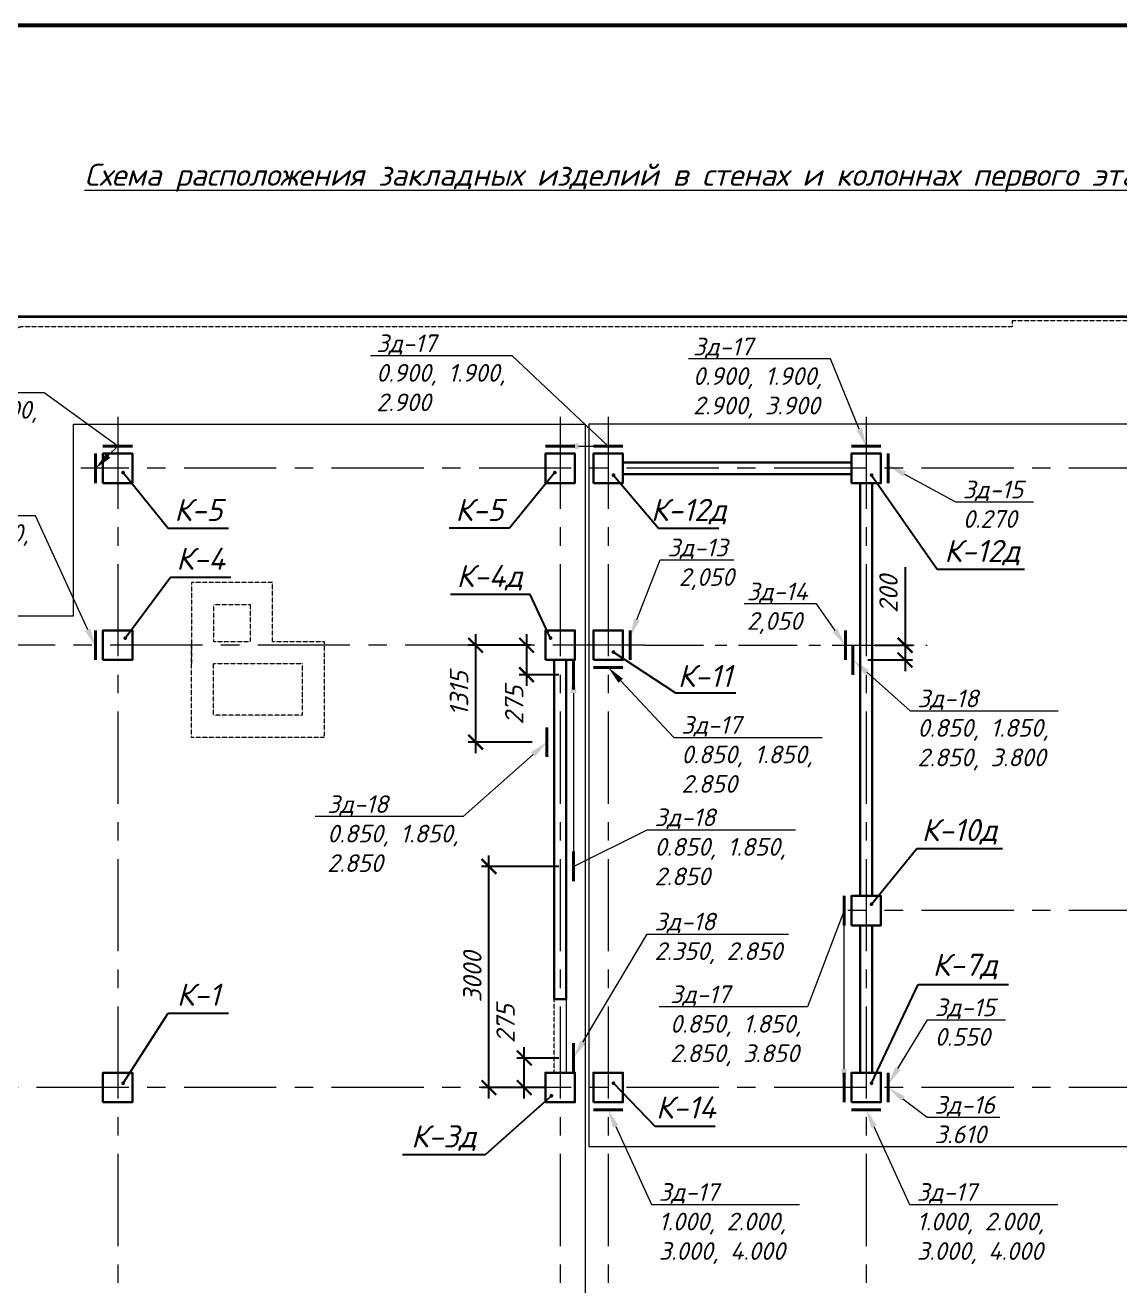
# Model space of a CAD drawing. Header units: millimetres. Extents: x -41985 to 836963, y -232665 to -4590.
# Drawn here: x 22746 to 37589, y -21689 to -4590 of the extents above; entities that cross this region are included whole.
import ezdxf
from ezdxf import colors
from ezdxf.entities.mleader import LeaderData, LeaderLine
from ezdxf.enums import TextEntityAlignment as Align
from ezdxf.math import Vec2, Vec3

# ---------------------------------------------------------------- set-up
doc = ezdxf.new("R2010")
doc.units = ezdxf.units.MM
doc.header["$PDMODE"] = 35
for name, pattern in [('CENTERX2', [4, 2.5, -0.5, 0.5, -0.5]), ('HIDDEN2', [4.7625, 3.175, -1.5875]), ('осевая', [50.8, 31.75, -6.35, 6.35, -6.35])]:
    doc.linetypes.add(name, pattern=pattern)
doc.layers.get('Defpoints').update_dxf_attribs({"color": 1, "lineweight": 0})
for name, color, linetype, lineweight in [('#Закл выноски и размеры', 7, 'Continuous', 13), ('#Закладные', 10, 'Continuous', 40), ('k_ Арм. Каркасы', 1, 'Continuous', 35), ('k_ Выноски', 7, 'Continuous', 13), ('k_ Осевая', 8, 'CENTERX2', 9), ('k_ Позиции', 1, 'Continuous', 13), ('Колонна', 84, 'Continuous', 30), ('Линия пунктир', 190, 'HIDDEN2', 9), ('Линия Тонкая', 86, 'Continuous', 9), ('Осевая', 251, 'осевая', 5)]:
    doc.layers.add(name, color=color, linetype=linetype, lineweight=lineweight)
doc.styles.get("Standard").update_dxf_attribs({"font": 'isocpeur.ttf'})
doc.styles.add('STEP PR', font='isocpeui.ttf')
doc.dimstyles.get("Standard").update_dxf_attribs({"dimtxt": 0.18, "dimasz": 0.18, "dimexe": 0.18, "dimexo": 0.0625, "dimgap": 0.09, "dimtad": 0, "dimtih": 1, "dimtoh": 1, "dimdec": 4, "dimzin": 0, "dimdsep": 46, "dimtxsty": 'Standard', "dimcen": 0.09, "dimadec": 0, "dimazin": 0, "dimtfac": 1, "dimtdec": 4, "dimtofl": 0, "dimtmove": 0, "dimatfit": 3, "dimfxl": 1, "dimtolj": 1, "dimtzin": 0, "dimarcsym": 0})
doc.dimstyles.new('STEP PR', dxfattribs={"dimscale": 100, "dimtxt": 2.5, "dimasz": 2, "dimexe": 1, "dimexo": 2, "dimgap": 1, "dimtad": 1, "dimdec": 4, "dimlfac": -1, "dimtxsty": 'STEP PR', "dimblk": 'ARCHTICK', "dimcen": 2, "dimdle": 1.5, "dimclrt": 1, "dimadec": 0, "dimazin": 0, "dimtfac": 1, "dimtdec": 4, "dimtmove": 1, "dimatfit": 3, "dimldrblk": 'DOTSMALL', "dimfxl": 1, "dimtolj": 1, "dimtzin": 0, "dimarcsym": 0})

# ---------------------------------------------------------------- blocks, each defined once
blk = doc.blocks.new('*U2241')
at = {"layer": 'k_ Осевая', "ltscale": 500}
for points in [[(24000, 15100), (24000, -3900)], [(30000, 15100), (30000, -3900)], [(30650, 15100), (30650, -3900)], [(34150, 15100), (34150, -3900)], [(72150, 14400), (23500, 14400)], [(31150, 12000), (-4500, 12000)], [(72150, 8400), (33900, 8400)], [(72150, 6000), (-4500, 6000)]]:
    blk.add_lwpolyline(points, dxfattribs=at)
blk = doc.blocks.new('*U2186')
blk.add_lwpolyline([(-200, -200), (200, -200), (200, 200), (-200, 200)], close=True)
blk = doc.blocks.new('*U2367')
for points in [[(30850, 14320), (33950, 14320), (33950, 14480), (30850, 14480)], [(34070, 14200), (34230, 14200), (34230, 8600), (34070, 8600)], [(29920, 11800), (30080, 11800), (30080, 7200), (29920, 7200)], [(34070, 8200), (34230, 8200), (34230, 6200), (34070, 6200)]]:
    blk.add_lwpolyline(points, close=True)
at = {"layer": 'Линия пунктир'}
blk.add_lwpolyline([(29920, 7200), (30080, 7200), (30080, 6200), (29920, 6200)], close=True, dxfattribs=at)
for p in [(24000, 14400), (30000, 14400), (30650, 14400), (34150, 14400), (24000, 12000), (30000, 12000), (30650, 12000), (34150, 8400), (24000, 6000), (30000, 6000), (30650, 6000), (34150, 6000)]:
    blk.add_blockref('*U2186', p)
blk = doc.blocks.new('_ArchTick')
at = {"color": 0, "linetype": 'ByBlock', "const_width": 0.15}
blk.add_lwpolyline([(-0.5, -0.5), (0.5, 0.5)], dxfattribs=at)
blk = doc.blocks.new('*D2170')
at = {"layer": '#Закл выноски и размеры', "color": 0, "lineweight": -2, "transparency": 16777216}
for p, q in [((28854, -12850), (28854, -14465)), ((29600, -13000), (28754, -13000)), ((29620, -14315), (28754, -14315))]:
    blk.add_line(p, q, dxfattribs=at)
at = {"layer": 'Defpoints', "color": 0, "transparency": 16777216}
for p in [(29800, -13000), (28854, -14315), (29820, -14315)]:
    blk.add_point(p, dxfattribs=at)
at = {"layer": '#Закл выноски и размеры', "color": 0, "lineweight": -2, "transparency": 16777216, "xscale": 200, "yscale": 200, "zscale": 200}
for p, rotation in [((28854, -13000), 90), ((28854, -14315), 270)]:
    blk.add_blockref('_ArchTick', p, dxfattribs=dict(at, rotation=rotation))
at = {"layer": '#Закл выноски и размеры', "color": 1, "transparency": 16777216, "insert": (28629, -13657), "char_height": 250, "attachment_point": 5, "rotation": 90, "style": 'STEP PR'}
blk.add_mtext('\\A1;1315', dxfattribs=at)
blk = doc.blocks.new('_DotSmall')
at = {"color": 0, "linetype": 'ByBlock', "const_width": 0.5}
blk.add_lwpolyline([(-0.0625, 0, 1), (0.0625, 0, 1)], format="xyb", close=True, dxfattribs=at)
blk = doc.blocks.new('*D2171')
at = {"layer": '#Закл выноски и размеры', "color": 0, "lineweight": -2, "transparency": 16777216}
for p, q in [((34677, -11940), (34677, -13000)), ((34677, -12850), (34677, -13350)), ((34270, -13000), (34777, -13000)), ((34170, -13200), (34777, -13200))]:
    blk.add_line(p, q, dxfattribs=at)
at = {"layer": 'Defpoints', "color": 0, "transparency": 16777216}
for p in [(34070, -13000), (33970, -13200), (34677, -13200)]:
    blk.add_point(p, dxfattribs=at)
at = {"layer": '#Закл выноски и размеры', "color": 0, "lineweight": -2, "transparency": 16777216, "xscale": 200, "yscale": 200, "zscale": 200}
for p, rotation in [((34677, -13000), 90), ((34677, -13200), 270)]:
    blk.add_blockref('_ArchTick', p, dxfattribs=dict(at, rotation=rotation))
at = {"layer": '#Закл выноски и размеры', "color": 1, "transparency": 16777216, "insert": (34452, -12306), "char_height": 250, "attachment_point": 5, "rotation": 90, "style": 'STEP PR'}
blk.add_mtext('\\A1;200', dxfattribs=at)
blk = doc.blocks.new('*D2177')
at = {"layer": '#Закл выноски и размеры', "color": 0, "lineweight": -2, "transparency": 16777216}
for p, q in [((29544, -12850), (29544, -13550)), ((29600, -13000), (29444, -13000)), ((29980, -13400), (29444, -13400))]:
    blk.add_line(p, q, dxfattribs=at)
at = {"layer": 'Defpoints', "color": 0, "transparency": 16777216}
for p in [(29800, -13000), (29544, -13400), (30180, -13400)]:
    blk.add_point(p, dxfattribs=at)
at = {"layer": '#Закл выноски и размеры', "color": 0, "lineweight": -2, "transparency": 16777216, "xscale": 200, "yscale": 200, "zscale": 200}
for p, rotation in [((29544, -13000), 90), ((29544, -13400), 270)]:
    blk.add_blockref('_ArchTick', p, dxfattribs=dict(at, rotation=rotation))
at = {"layer": '#Закл выноски и размеры', "color": 1, "transparency": 16777216, "insert": (29377, -13813), "char_height": 250, "attachment_point": 5, "rotation": 90, "style": 'STEP PR'}
blk.add_mtext('\\A1;275\\P', dxfattribs=at)
blk = doc.blocks.new('*D2178')
at = {"layer": '#Закл выноски и размеры', "color": 0, "lineweight": -2, "transparency": 16777216}
for p, q in [((29034, -19150), (29034, -15850)), ((29980, -16000), (28934, -16000)), ((29800, -19000), (28934, -19000))]:
    blk.add_line(p, q, dxfattribs=at)
at = {"layer": 'Defpoints', "color": 0, "transparency": 16777216}
for p in [(29034, -16000), (30180, -16000), (30000, -19000)]:
    blk.add_point(p, dxfattribs=at)
at = {"layer": '#Закл выноски и размеры', "color": 0, "lineweight": -2, "transparency": 16777216, "xscale": 200, "yscale": 200, "zscale": 200}
for p, rotation in [((29034, -16000), 90), ((29034, -19000), 270)]:
    blk.add_blockref('_ArchTick', p, dxfattribs=dict(at, rotation=rotation))
at = {"layer": '#Закл выноски и размеры', "color": 1, "transparency": 16777216, "insert": (28809, -17500), "char_height": 250, "attachment_point": 5, "rotation": 90, "style": 'STEP PR'}
blk.add_mtext('\\A1;3000', dxfattribs=at)
blk = doc.blocks.new('*D2179')
at = {"layer": '#Закл выноски и размеры', "color": 0, "lineweight": -2, "transparency": 16777216}
for p, q in [((29514, -19150), (29514, -18450)), ((29980, -18600), (29414, -18600)), ((29600, -19000), (29414, -19000))]:
    blk.add_line(p, q, dxfattribs=at)
at = {"layer": 'Defpoints', "color": 0, "transparency": 16777216}
for p in [(29514, -18600), (30180, -18600), (29800, -19000)]:
    blk.add_point(p, dxfattribs=at)
at = {"layer": '#Закл выноски и размеры', "color": 0, "lineweight": -2, "transparency": 16777216, "xscale": 200, "yscale": 200, "zscale": 200}
for p, rotation in [((29514, -18600), 90), ((29514, -19000), 270)]:
    blk.add_blockref('_ArchTick', p, dxfattribs=dict(at, rotation=rotation))
at = {"layer": '#Закл выноски и размеры', "color": 1, "transparency": 16777216, "insert": (29260, -18134), "char_height": 250, "attachment_point": 5, "rotation": 90, "style": 'STEP PR'}
blk.add_mtext('\\A1;275', dxfattribs=at)
blk = doc.blocks.new('REINFORCED_CONCRETE')

msp = doc.modelspace()

# ---------------------------------------------------------------- linework, layer by layer
at = {"layer": '#Закл выноски и размеры', "color": 3, "lineweight": 53}
msp.add_lwpolyline([(-13310.32841, -4589.58305), (113120.39807, -4589.58305), (113120.39807, -95368.08044), (-13310.32841, -95368.08044)], close=True, dxfattribs=at)
at = {"layer": '#Закл выноски и размеры'}
msp.add_lwpolyline([(30080, -13200), (30080, -18800)], dxfattribs=at)
msp.add_lwpolyline([(30080, -13200), (30080, -18800)], dxfattribs=at)
at = {"layer": '#Закладные'}
for points in [[(23700, -10400), (23700, -10800)], [(23800, -10300), (24200, -10300)], [(29800, -10300), (30200, -10300)], [(30450, -10300), (30850, -10300)], [(33950, -10300), (34350, -10300)], [(23700, -12800), (23700, -13200)], [(30950, -12800), (30950, -13200)], [(33870, -12800), (33870, -13200)], [(33970, -13000), (33970, -13400)], [(30180, -13200), (30180, -13600)], [(30450, -13300), (30850, -13300)], [(29820, -14115), (29820, -14515)], [(30180, -15800), (30180, -16200)], [(33850, -16400), (33850, -16800)], [(30180, -18400), (30180, -18800)], [(33850, -18800), (33850, -19200)], [(30450, -19300), (30850, -19300)], [(33950, -19300), (34350, -19300)]]:
    msp.add_lwpolyline(points, dxfattribs=at)
at = {"layer": '#Закладные', "color": 5}
for points in [[(34450, -10400), (34450, -10800)], [(34450, -18800), (34450, -19200)]]:
    msp.add_lwpolyline(points, dxfattribs=at)
msp.add_lwpolyline([(34070, -13000), (34070, -13400)])
at = {"layer": 'k_ Арм. Каркасы'}
msp.add_lwpolyline([(-14920, -17207.72487), (-14920, -12970), (-3100, -11300), (14900, -11000), (22500, -8540), (68500, -8540), (74340, -10100)], dxfattribs=at)
at = {"layer": 'Линия пунктир'}
for points in [[(68130, -8260), (62130, -8260), (62130, -8400), (54130, -8400), (54130, -8600), (36130, -8600), (36130, -8680), (22690, -8680), (15040, -11130), (-740, -11380)], [(26100, -12950), (26100, -12150), (25000, -12150), (25000, -13250)], [(25800, -12950), (25800, -12950), (25800, -12450), (25300, -12450), (25300, -12950), (25800, -12950)], [(26100, -12950), (26800, -12950), (26800, -14250), (25000, -14250), (25000, -12950)]]:
    msp.add_lwpolyline(points, dxfattribs=at)
msp.add_lwpolyline([(25300, -13250), (26500, -13250), (26500, -13950), (25300, -13950)], close=True, dxfattribs=at)
at = {"layer": 'Линия Тонкая'}
msp.add_lwpolyline([(23400, -10000), (30340, -10000), (30340, -25800), (-600, -25800), (-600, -12600), (23400, -12600), (23400, -10000)], dxfattribs=at)
msp.add_lwpolyline([(61050, -19800), (61050, -25600), (68250, -25600), (68250, -10000), (30390, -10000), (30390, -19800)], close=True, dxfattribs=at)
at = {"layer": 'Осевая', "ltscale": 25}
msp.add_lwpolyline([(31150, -13000), (34975.12565, -13000)], dxfattribs=at)

# ---------------------------------------------------------------- block references
at = {"layer": '#Закл выноски и размеры'}
msp.add_blockref('*U2241', (0, -25000), dxfattribs=at)
at = {"layer": 'k_ Позиции'}
ref = msp.add_blockref('REINFORCED_CONCRETE', (25094.25958, -11414.22775), dxfattribs=dict(at, xscale=100, yscale=100, zscale=100))
ref.add_attrib('POSITION', 'К-5', dxfattribs={"layer": '0', "color": 0, "linetype": 'ByBlock', "height": 300, "style": 'STEP PR', "flags": 2}).set_placement((25094.25958, -11314.22775), align=Align.CENTER)
ref = msp.add_blockref('REINFORCED_CONCRETE', (28905.74042, -11414.22775), dxfattribs=dict(at, xscale=100, yscale=100, zscale=100))
ref.add_attrib('POSITION', 'К-5', dxfattribs={"layer": '0', "color": 0, "linetype": 'ByBlock', "height": 300, "style": 'STEP PR', "flags": 2}).set_placement((28905.74042, -11314.22775), align=Align.CENTER)
ref = msp.add_blockref('REINFORCED_CONCRETE', (31744.25958, -11414.22775), dxfattribs=dict(at, xscale=100, yscale=100, zscale=100))
ref.add_attrib('POSITION', 'К-12д', dxfattribs={"layer": '0', "color": 0, "linetype": 'ByBlock', "height": 300, "style": 'STEP PR', "flags": 2}).set_placement((31744.25958, -11314.22775), align=Align.CENTER)
ref = msp.add_blockref('REINFORCED_CONCRETE', (35723.80712, -11971.13255), dxfattribs=dict(at, xscale=100, yscale=100, zscale=100))
ref.add_attrib('POSITION', 'К-12д', dxfattribs={"layer": '0', "color": 0, "linetype": 'ByBlock', "height": 300, "style": 'STEP PR', "flags": 2}).set_placement((35723.80712, -11871.13255), align=Align.CENTER)
ref = msp.add_blockref('REINFORCED_CONCRETE', (25124.28622, -12076.67794), dxfattribs=dict(at, xscale=100, yscale=100, zscale=100))
ref.add_attrib('POSITION', 'К-4', dxfattribs={"layer": '0', "color": 0, "linetype": 'ByBlock', "height": 300, "style": 'STEP PR', "flags": 2}).set_placement((25124.28622, -11976.67794), align=Align.CENTER)
ref = msp.add_blockref('REINFORCED_CONCRETE', (29044.58619, -12310.7718), dxfattribs=dict(at, xscale=100, yscale=100, zscale=100))
ref.add_attrib('POSITION', 'К-4д', dxfattribs={"layer": '0', "color": 0, "linetype": 'ByBlock', "height": 300, "style": 'STEP PR', "flags": 2}).set_placement((29044.58619, -12210.7718), align=Align.CENTER)
ref = msp.add_blockref('REINFORCED_CONCRETE', (31961.76952, -13666.7097), dxfattribs=dict(at, xscale=100, yscale=100, zscale=100))
ref.add_attrib('POSITION', 'К-11', dxfattribs={"layer": '0', "color": 0, "linetype": 'ByBlock', "height": 300, "style": 'STEP PR', "flags": 2}).set_placement((31961.76952, -13566.7097), align=Align.CENTER)
ref = msp.add_blockref('REINFORCED_CONCRETE', (35415.89741, -15757.65543), dxfattribs=dict(at, xscale=100, yscale=100, zscale=100))
ref.add_attrib('POSITION', 'К-10д', dxfattribs={"layer": '0', "color": 0, "linetype": 'ByBlock', "height": 300, "style": 'STEP PR', "flags": 2}).set_placement((35415.89741, -15657.65543), align=Align.CENTER)
ref = msp.add_blockref('REINFORCED_CONCRETE', (35492.00127, -17585.12144), dxfattribs=dict(at, xscale=100, yscale=100, zscale=100))
ref.add_attrib('POSITION', 'К-7д', dxfattribs={"layer": '0', "color": 0, "linetype": 'ByBlock', "height": 300, "style": 'STEP PR', "flags": 2}).set_placement((35492.00127, -17485.12144), align=Align.CENTER)
ref = msp.add_blockref('REINFORCED_CONCRETE', (25094.25958, -17989.86845), dxfattribs=dict(at, xscale=100, yscale=100, zscale=100))
ref.add_attrib('POSITION', 'К-1', dxfattribs={"layer": '0', "color": 0, "linetype": 'ByBlock', "height": 300, "style": 'STEP PR', "flags": 2}).set_placement((25094.25958, -17889.86845), align=Align.CENTER)
ref = msp.add_blockref('REINFORCED_CONCRETE', (31704.04854, -19520.25034), dxfattribs=dict(at, xscale=100, yscale=100, zscale=100))
ref.add_attrib('POSITION', 'К-14', dxfattribs={"layer": '0', "color": 0, "linetype": 'ByBlock', "height": 300, "style": 'STEP PR', "flags": 2}).set_placement((31704.04854, -19420.25034), align=Align.CENTER)
ref = msp.add_blockref('REINFORCED_CONCRETE', (28422.01408, -19912.14698), dxfattribs=dict(at, xscale=100, yscale=100, zscale=100))
ref.add_attrib('POSITION', 'К-3д', dxfattribs={"layer": '0', "color": 0, "linetype": 'ByBlock', "height": 300, "style": 'STEP PR', "flags": 2}).set_placement((28422.01408, -19812.14698), align=Align.CENTER)
at = {"layer": 'Колонна'}
msp.add_blockref('*U2367', (0, -25000), dxfattribs=at)

# ---------------------------------------------------------------- texts
at = {"layer": 'k_ Выноски', "insert": (30914.77825, -6658.64223), "char_height": 300, "width": 16678.1913301, "attachment_point": 5, "line_spacing_factor": 1.5, "style": 'STEP PR'}
msp.add_mtext('\\A1;{\\fISOCPEUR|b1|i1|c204|p34;\\LСхема расположения закладных изделий в стенах и колоннах первого этажа}', dxfattribs=at)

# ---------------------------------------------------------------- dimensions: what is measured, and where the dimension line sits
at = {"layer": '#Закл выноски и размеры'}
for base, p1, p2, picture, middle in [((34677.23458, -13200), (34070, -13000), (33970, -13200), '*D2171', (34674.16327, -12305.82115)), ((28854.48345, -14315), (29800, -13000), (29820, -14315), '*D2170', (28854.48345, -13657.5))]:
    dim = msp.add_linear_dim(base=base, p1=p1, p2=p2, angle=90, dimstyle='STEP PR', dxfattribs=at)
    dim.commit()
    dim.dimension.update_dxf_attribs({"geometry": picture, "text_midpoint": middle, "dimtype": 160})
for base, p1, p2, text, picture, middle in [((29543.87703, -13400), (29800, -13000), (30180, -13400), '275\\P', '*D2177', (29604.07199, -13813.21491)), ((29513.94757, -18600), (29800, -19000), (30180, -18600), '275', '*D2179', (29486.50533, -18133.59259))]:
    dim = msp.add_linear_dim(base=base, p1=p1, p2=p2, angle=90, text=text, dimstyle='STEP PR', dxfattribs=at)
    dim.commit()
    dim.dimension.update_dxf_attribs({"geometry": picture, "text_midpoint": middle, "dimtype": 160})
dim = msp.add_linear_dim(base=(29033.67647, -16000), p1=(30000, -19000), p2=(30180, -16000), angle=90, dimstyle='STEP PR', dxfattribs=at)
dim.commit()
dim.dimension.update_dxf_attribs({"geometry": '*D2178', "text_midpoint": (28808.67647, -17500)})

# ---------------------------------------------------------------- leaders
ml = msp.add_multileader_mtext('Standard', dxfattribs=at)
ml.set_content('Зд-17\\P0.900, 1.900,\\P2.900', color=256, style='STEP PR')
ml.set_leader_properties(color=256, linetype='ByLayer', lineweight=-1)
ml.build(insert=Vec2(0, 0))
ml.multileader.update_dxf_attribs({"text_left_attachment_type": 6, "text_right_attachment_type": 6, "dogleg_length": 0, "arrow_head_size": 250})
ctx = ml.context
ctx.base_point, ctx.char_height, ctx.arrow_head_size, ctx.landing_gap_size, ctx.plane_origin = Vec3(27406.25194, -9072.98397), 240, 250, 100, Vec3(38822.73046, -15098.9099)
ctx.left_attachment, ctx.right_attachment = 6, 6
notes = []
notes.append((ctx, [(1, (1, 1, 0), (29350.7974, -9072.98397), (-1, 0), 0, [(1, [(30000, -10300), (30650, -10300)], 0, [])])]))
ctx.mtext.insert, ctx.mtext.rotation, ctx.mtext.width, ctx.mtext.defined_height, ctx.mtext.flow_direction = Vec3(27506.25194, -8784.98397), 6.2831853072, 1806.1469698, 1007.64079, 5
ml = msp.add_multileader_mtext('Standard', dxfattribs=at)
ml.set_content('Зд-17\\P0.900, 1.900,\\P2.900, 3.900', color=256, style='STEP PR')
ml.set_leader_properties(color=256, linetype='ByLayer', lineweight=-1)
ml.build(insert=Vec2(0, 0))
ml.multileader.update_dxf_attribs({"text_left_attachment_type": 6, "text_right_attachment_type": 6, "dogleg_length": 0, "arrow_head_size": 250})
ctx = ml.context
ctx.base_point, ctx.char_height, ctx.arrow_head_size, ctx.landing_gap_size, ctx.plane_origin = Vec3(31701.31586, -9116.94665), 240, 250, 100, Vec3(43138.15801, -15142.87258)
ctx.left_attachment, ctx.right_attachment = 6, 6
notes.append((ctx, [(1, (1, 1, 0), (33666.22496, -9116.94665), (-1, 0), 0, [(0, [(34150, -10300)], 0, [])])]))
ctx.mtext.insert, ctx.mtext.rotation, ctx.mtext.width, ctx.mtext.defined_height, ctx.mtext.flow_direction = Vec3(31801.31586, -8828.94665), 6.2831853072, 1806.1469698, 1007.64079, 5
ml = msp.add_multileader_mtext('Standard', dxfattribs=at)
ml.set_content('Зд-17\\P0.900, 1.900,\\P2.900', color=256, style='STEP PR')
ml.set_leader_properties(color=256, linetype='ByLayer', lineweight=-1)
ml.build(insert=Vec2(0, 0))
ml.multileader.update_dxf_attribs({"text_left_attachment_type": 6, "text_right_attachment_type": 6, "dogleg_length": 0, "arrow_head_size": 250})
ctx = ml.context
ctx.base_point, ctx.char_height, ctx.arrow_head_size, ctx.landing_gap_size, ctx.plane_origin = Vec3(21057.35235, -9574.78524), 240, 250, 100, Vec3(32518.85485, -15404.41711)
ctx.left_attachment, ctx.right_attachment = 6, 6
notes.append((ctx, [(1, (1, 1, 0), (23001.89781, -9574.78524), (-1, 0), 0, [(1, [(23696.1244, -10605.50721), (24000, -10300)], 0, [])])]))
ctx.mtext.insert, ctx.mtext.rotation, ctx.mtext.width, ctx.mtext.defined_height, ctx.mtext.flow_direction = Vec3(21157.35235, -9286.78524), 6.2831853072, 1806.1469698, 1007.64079, 5
at = {"layer": '#Закл выноски и размеры', "color": 5}
ml = msp.add_multileader_mtext('Standard', dxfattribs=at)
ml.set_content('Зд-15 \\P0.270', color=5, style='STEP PR')
ml.set_leader_properties(color=256, linetype='ByLayer', lineweight=-1)
ml.build(insert=Vec2(0, 0))
ml.multileader.update_dxf_attribs({"text_left_attachment_type": 6, "text_right_attachment_type": 6, "dogleg_length": 0, "arrow_head_size": 250})
ctx = ml.context
ctx.base_point, ctx.char_height, ctx.arrow_head_size, ctx.landing_gap_size, ctx.plane_origin = Vec3(35360.7137, -11055.64442), 240, 250, 100, Vec3(51679.54958, -17292.49537)
ctx.left_attachment, ctx.right_attachment = 6, 6
notes.append((ctx, [(0, (1, 1, 0), (35360.7137, -11055.64442), (1, 0), 0, [(1, [(34450, -10557.37803)], 0, [])])]))
ctx.mtext.insert, ctx.mtext.rotation, ctx.mtext.width, ctx.mtext.defined_height, ctx.mtext.flow_direction = Vec3(35460.7137, -10767.64442), 6.2831853072, 1973.9242303, 1630.07263, 5
at = {"layer": '#Закл выноски и размеры'}
ml = msp.add_multileader_mtext('Standard', dxfattribs=at)
ml.set_content('Зд-17\\P0.900, 1.900,\\P2.900', color=256, style='STEP PR')
ml.set_leader_properties(color=256, linetype='ByLayer', lineweight=-1)
ml.build(insert=Vec2(0, 0))
ml.multileader.update_dxf_attribs({"text_left_attachment_type": 6, "text_right_attachment_type": 6, "dogleg_length": 0, "arrow_head_size": 250})
ctx = ml.context
ctx.base_point, ctx.char_height, ctx.arrow_head_size, ctx.landing_gap_size, ctx.plane_origin = Vec3(20941.96134, -11245.45082), 240, 250, 100, Vec3(32521.59149, -17818.46348)
ctx.left_attachment, ctx.right_attachment = 6, 6
notes.append((ctx, [(1, (1, 1, 0), (22886.5068, -11245.45082), (-1, 0), 0, [(0, [(23698.86104, -13019.55358)], 0, [])])]))
ctx.mtext.insert, ctx.mtext.rotation, ctx.mtext.width, ctx.mtext.defined_height, ctx.mtext.flow_direction = Vec3(21041.96134, -10957.45082), 6.2831853072, 1806.1469698, 1007.64079, 5
ml = msp.add_multileader_mtext('Standard', dxfattribs=at)
ml.set_content('Зд-13\\P 2,050', color=256, style='STEP PR')
ml.set_leader_properties(color=256, linetype='ByLayer', lineweight=-1)
ml.build(insert=Vec2(0, 0))
ml.multileader.update_dxf_attribs({"text_left_attachment_type": 6, "text_right_attachment_type": 6, "dogleg_length": 0, "arrow_head_size": 250})
ctx = ml.context
ctx.base_point, ctx.char_height, ctx.arrow_head_size, ctx.landing_gap_size, ctx.plane_origin = Vec3(31356.64682, -11842.63524), 240, 250, 100, Vec3(49302.04717, -19619.34085)
ctx.left_attachment, ctx.right_attachment = 6, 6
notes.append((ctx, [(0, (1, 1, 0), (31356.64682, -11842.63524), (1, 0), 0, [(0, [(30950, -12884.14129)], 0, [])])]))
ctx.mtext.insert, ctx.mtext.rotation, ctx.mtext.width, ctx.mtext.flow_direction = Vec3(31456.64682, -11554.63524), 6.2831853072, 2679.7530317, 5
ml = msp.add_multileader_mtext('Standard', dxfattribs=at)
ml.set_content('Зд-14\\P2,050', color=256, style='STEP PR')
ml.set_leader_properties(color=256, linetype='ByLayer', lineweight=-1)
ml.build(insert=Vec2(0, 0))
ml.multileader.update_dxf_attribs({"text_left_attachment_type": 6, "text_right_attachment_type": 6, "dogleg_length": 0, "arrow_head_size": 250})
ctx = ml.context
ctx.base_point, ctx.char_height, ctx.arrow_head_size, ctx.landing_gap_size, ctx.plane_origin = Vec3(32432.46391, -12438.87379), 240, 250, 100, Vec3(50816.81651, -19623.55798)
ctx.left_attachment, ctx.right_attachment = 6, 6
notes.append((ctx, [(1, (1, 1, 0), (33476.64573, -12438.87379), (-1, 0), 0, [(0, [(33870, -13004.21714)], 0, [])])]))
ctx.mtext.insert, ctx.mtext.rotation, ctx.mtext.width, ctx.mtext.flow_direction = Vec3(32532.46391, -12150.87379), 6.2831853072, 2679.7530317, 5
ml = msp.add_multileader_mtext('Standard', dxfattribs=at)
ml.set_content('Зд-17\\P0.850, 1.850,\\P2.850', color=256, style='STEP PR')
ml.set_leader_properties(color=256, linetype='ByLayer', lineweight=-1)
ml.build(insert=Vec2(0, 0))
ml.multileader.update_dxf_attribs({"text_left_attachment_type": 6, "text_right_attachment_type": 6, "dogleg_length": 0, "arrow_head_size": 250})
ctx = ml.context
ctx.base_point, ctx.char_height, ctx.arrow_head_size, ctx.landing_gap_size, ctx.plane_origin = Vec3(31543.04289, -14249.37739), 240, 250, 100, Vec3(49302.04717, -22140.53657)
ctx.left_attachment, ctx.right_attachment = 6, 6
notes.append((ctx, [(0, (1, 1, 0), (31543.04289, -14249.37739), (1, 0), 0, [(0, [(30650, -13300)], 0, [])])]))
ctx.mtext.insert, ctx.mtext.rotation, ctx.mtext.width, ctx.mtext.flow_direction = Vec3(31643.04289, -13961.37739), 6.2831853072, 2679.7530317, 5
ml = msp.add_multileader_mtext('Standard', dxfattribs=at)
ml.set_content('Зд-18\\P0.850, 1.850,\\P2.850, 3.800', color=256, style='STEP PR')
ml.set_leader_properties(color=256, linetype='ByLayer', lineweight=-1)
ml.build(insert=Vec2(0, 0))
ml.multileader.update_dxf_attribs({"text_left_attachment_type": 6, "text_right_attachment_type": 6, "dogleg_length": 0, "arrow_head_size": 250})
ctx = ml.context
ctx.base_point, ctx.char_height, ctx.arrow_head_size, ctx.landing_gap_size, ctx.plane_origin = Vec3(34745.04148, -13889.36811), 240, 250, 100, Vec3(53041.6994, -20339.90675)
ctx.left_attachment, ctx.right_attachment = 6, 6
notes.append((ctx, [(0, (1, 1, 0), (34745.04148, -13889.36811), (1, 0), 0, [(0, [(33970, -13200)], 0, [])])]))
ctx.mtext.insert, ctx.mtext.rotation, ctx.mtext.width, ctx.mtext.flow_direction = Vec3(34845.04148, -13601.36811), 6.2831853072, 2679.7530317, 5
ml = msp.add_multileader_mtext('Standard', dxfattribs=at)
ml.set_content('Зд-18\\P0.850, 1.850,\\P2.850', color=256, style='STEP PR')
ml.set_leader_properties(color=256, linetype='ByLayer', lineweight=-1)
ml.build(insert=Vec2(0, 0))
ml.multileader.update_dxf_attribs({"text_left_attachment_type": 6, "text_right_attachment_type": 6, "dogleg_length": 0, "arrow_head_size": 250})
ctx = ml.context
ctx.base_point, ctx.char_height, ctx.arrow_head_size, ctx.landing_gap_size, ctx.plane_origin = Vec3(31179.37029, -15502.87633), 240, 250, 100, Vec3(49887.59382, -22232.12652)
ctx.left_attachment, ctx.right_attachment = 6, 6
notes.append((ctx, [(0, (1, 1, 0), (31179.37029, -15502.87633), (1, 0), 0, [(2, [(30180, -13400), (30180, -16000)], 0, [])])]))
ctx.mtext.insert, ctx.mtext.rotation, ctx.mtext.width, ctx.mtext.flow_direction = Vec3(31279.37029, -15214.87633), 6.2831853072, 2679.7530317, 5
ml = msp.add_multileader_mtext('Standard', dxfattribs=at)
ml.set_content('Зд-18\\P0.850, 1.850,\\P2.850', color=256, style='STEP PR')
ml.set_leader_properties(color=256, linetype='ByLayer', lineweight=-1)
ml.build(insert=Vec2(0, 0))
ml.multileader.update_dxf_attribs({"text_left_attachment_type": 6, "text_right_attachment_type": 6, "dogleg_length": 0, "arrow_head_size": 250})
ctx = ml.context
ctx.base_point, ctx.char_height, ctx.arrow_head_size, ctx.landing_gap_size, ctx.plane_origin = Vec3(26741.68609, -15323.09298), 240, 250, 100, Vec3(38650.4425, -23898.13147)
ctx.left_attachment, ctx.right_attachment = 6, 6
notes.append((ctx, [(1, (1, 1, 0), (28686.23154, -15323.09298), (-1, 0), 0, [(0, [(29820, -14315)], 0, [])])]))
ctx.mtext.insert, ctx.mtext.rotation, ctx.mtext.flow_direction = Vec3(26841.68609, -15035.09298), 6.2831853072, 5
ml = msp.add_multileader_mtext('Standard', dxfattribs=at)
ml.set_content('Зд-18\\P2.350, 2.850', color=256, style='STEP PR')
ml.set_leader_properties(color=256, linetype='ByLayer', lineweight=-1)
ml.build(insert=Vec2(0, 0))
ml.multileader.update_dxf_attribs({"text_left_attachment_type": 6, "text_right_attachment_type": 6, "dogleg_length": 0, "arrow_head_size": 250})
ctx = ml.context
ctx.base_point, ctx.char_height, ctx.arrow_head_size, ctx.landing_gap_size, ctx.plane_origin = Vec3(31179.37029, -16917.30913), 240, 250, 100, Vec3(49887.59382, -23398.97098)
ctx.left_attachment, ctx.right_attachment = 6, 6
notes.append((ctx, [(0, (1, 1, 0), (31179.37029, -16917.30913), (1, 0), 0, [(2, [(30180, -18600)], 0, [])])]))
ctx.mtext.insert, ctx.mtext.rotation, ctx.mtext.width, ctx.mtext.flow_direction = Vec3(31279.37029, -16629.30913), 6.2831853072, 2679.7530317, 5
ml = msp.add_multileader_mtext('Standard', dxfattribs=at)
ml.set_content('Зд-17\\P0.850, 1.850,\\P2.850, 3.850', color=256, style='STEP PR')
ml.set_leader_properties(color=256, linetype='ByLayer', lineweight=-1)
ml.build(insert=Vec2(0, 0))
ml.multileader.update_dxf_attribs({"text_left_attachment_type": 6, "text_right_attachment_type": 6, "dogleg_length": 0, "arrow_head_size": 250})
ctx = ml.context
ctx.base_point, ctx.char_height, ctx.arrow_head_size, ctx.landing_gap_size, ctx.plane_origin = Vec3(31389.9807, -17903.27702), 240, 250, 100, Vec3(47786.79136, -25614.06205)
ctx.left_attachment, ctx.right_attachment = 6, 6
notes.append((ctx, [(1, (1, 1, 0), (33354.88979, -17903.27702), (-1, 0), 0, [(0, [(33850, -19000), (33850, -16600)], 0, [])])]))
ctx.mtext.insert, ctx.mtext.rotation, ctx.mtext.width, ctx.mtext.defined_height, ctx.mtext.flow_direction = Vec3(31489.9807, -17615.27702), 6.2831853072, 1973.9242303, 1630.07263, 5
at = {"layer": '#Закл выноски и размеры', "color": 5}
ml = msp.add_multileader_mtext('Standard', dxfattribs=at)
ml.set_content('Зд-15 \\P0.550', color=5, style='STEP PR')
ml.set_leader_properties(color=256, linetype='ByLayer', lineweight=-1)
ml.build(insert=Vec2(0, 0))
ml.multileader.update_dxf_attribs({"text_left_attachment_type": 6, "text_right_attachment_type": 6, "dogleg_length": 0, "arrow_head_size": 250})
ctx = ml.context
ctx.base_point, ctx.char_height, ctx.arrow_head_size, ctx.landing_gap_size, ctx.plane_origin = Vec3(34979.98409, -18080.21366), 240, 250, 100, Vec3(51679.54958, -25692.49537)
ctx.left_attachment, ctx.right_attachment = 6, 6
notes.append((ctx, [(0, (1, 1, 0), (34979.98409, -18080.21366), (1, 0), 0, [(1, [(34450, -18957.37803)], 0, [])])]))
ctx.mtext.insert, ctx.mtext.rotation, ctx.mtext.width, ctx.mtext.defined_height, ctx.mtext.flow_direction = Vec3(35079.98409, -17792.21366), 6.2831853072, 1973.9242303, 1630.07263, 5
ml = msp.add_multileader_mtext('Standard', dxfattribs=at)
ml.set_content('Зд-16\\P3.610', color=5, style='STEP PR')
ml.set_leader_properties(color=256, linetype='ByLayer', lineweight=-1)
ml.build(insert=Vec2(0, 0))
ml.multileader.update_dxf_attribs({"text_left_attachment_type": 6, "text_right_attachment_type": 6, "dogleg_length": 0, "arrow_head_size": 250})
ctx = ml.context
ctx.base_point, ctx.char_height, ctx.arrow_head_size, ctx.landing_gap_size, ctx.plane_origin = Vec3(34977.88007, -19402.94963), 240, 250, 100, Vec3(51627.33266, -27483.10681)
ctx.left_attachment, ctx.right_attachment = 6, 6
notes.append((ctx, [(0, (1, 1, 0), (34977.88007, -19402.94963), (1, 0), 0, [(1, [(34450, -19000)], 0, [])])]))
ctx.mtext.insert, ctx.mtext.rotation, ctx.mtext.width, ctx.mtext.defined_height, ctx.mtext.flow_direction = Vec3(35077.88007, -19114.94963), 6.2831853072, 1973.9242303, 1630.07263, 5
at = {"layer": '#Закл выноски и размеры'}
ml = msp.add_multileader_mtext('Standard', dxfattribs=at)
ml.set_content('Зд-17\\P1.000, 2.000,\\P3.000, 4.000', color=256, style='STEP PR')
ml.set_leader_properties(color=256, linetype='ByLayer', lineweight=-1)
ml.build(insert=Vec2(0, 0))
ml.multileader.update_dxf_attribs({"text_left_attachment_type": 6, "text_right_attachment_type": 6, "dogleg_length": 0, "arrow_head_size": 250})
ctx = ml.context
ctx.base_point, ctx.char_height, ctx.arrow_head_size, ctx.landing_gap_size, ctx.plane_origin = Vec3(31236.54796, -20585.28305), 240, 250, 100, Vec3(47773.02469, -27976.09266)
ctx.left_attachment, ctx.right_attachment = 6, 6
notes.append((ctx, [(0, (1, 1, 0), (31236.54796, -20585.28305), (1, 0), 0, [(1, [(30650, -19300)], 0, [])])]))
ctx.mtext.insert, ctx.mtext.rotation, ctx.mtext.width, ctx.mtext.defined_height, ctx.mtext.flow_direction = Vec3(31336.54796, -20297.28305), 6.2831853072, 1973.9242303, 1630.07263, 5
ml = msp.add_multileader_mtext('Standard', dxfattribs=at)
ml.set_content('Зд-17\\P1.000, 2.000,\\P3.000, 4.000', color=256, style='STEP PR')
ml.set_leader_properties(color=256, linetype='ByLayer', lineweight=-1)
ml.build(insert=Vec2(0, 0))
ml.multileader.update_dxf_attribs({"text_left_attachment_type": 6, "text_right_attachment_type": 6, "dogleg_length": 0, "arrow_head_size": 250})
ctx = ml.context
ctx.base_point, ctx.char_height, ctx.arrow_head_size, ctx.landing_gap_size, ctx.plane_origin = Vec3(34736.54796, -20585.28305), 240, 250, 100, Vec3(51273.02469, -27976.09266)
ctx.left_attachment, ctx.right_attachment = 6, 6
notes.append((ctx, [(0, (1, 1, 0), (34736.54796, -20585.28305), (1, 0), 0, [(1, [(34150, -19300)], 0, [])])]))
ctx.mtext.insert, ctx.mtext.rotation, ctx.mtext.width, ctx.mtext.defined_height, ctx.mtext.flow_direction = Vec3(34836.54796, -20297.28305), 6.2831853072, 1973.9242303, 1630.07263, 5
at = {"layer": 'k_ Выноски', "ltscale": 100}
for points in [[(24072.6867, -10658.50813), (24684.83162, -11414.22775), (25503.68753, -11414.22775)], [(29927.3133, -10658.50813), (29315.16838, -11414.22775), (28496.31247, -11414.22775)], [(30722.6867, -10692.37223), (31334.83162, -11414.22775), (32153.68753, -11414.22775)], [(34222.6867, -10692.37223), (35114.33822, -11966.87037), (36297.91257, -11966.87037)], [(24102.71334, -12902.66333), (24714.85827, -12076.67794), (25533.71418, -12076.67794)], [(29870.24127, -12902.9756), (29595.28364, -12312.10739), (28511.52696, -12312.10739)], [(30722.6867, -13092.37223), (31565.19942, -13646.21109), (32384.05533, -13646.21109)], [(34222.6867, -16513.37505), (34834.83162, -15757.65543), (35996.96319, -15757.65543)], [(34222.6867, -18941.49187), (34853.28334, -17601.76457), (36080.06426, -17601.76457)], [(24072.6867, -18941.49187), (24684.83162, -17989.86845), (25503.68753, -17989.86845)], [(30722.6867, -18941.49187), (31281.97551, -19522.52809), (32100.83142, -19522.52809)], [(29881.97848, -19110.68373), (28983.69491, -19912.14698), (27860.33325, -19912.14698)]]:
    msp.add_leader(points, dimstyle='Standard', override={"dimscale": 100, "dimtxt": 2.5, "dimasz": 2, "dimexe": 1, "dimexo": 2, "dimgap": 0.7, "dimtih": 0, "dimtoh": 0, "dimlfac": -1, "dimzin": 8, "dimcen": 2, "dimdle": 1, "dimclrt": 1, "dimadec": 4, "dimtmove": 1, "dimldrblk": 'DotSmall', "dimfxl": 100}, dxfattribs=at)
for ctx, leaders in notes:
    for number, flags, end, landing, length, lines in leaders:
        leader = LeaderData()
        leader.index, (leader.has_last_leader_line, leader.has_dogleg_vector, leader.attachment_direction) = number, flags
        leader.last_leader_point, leader.dogleg_vector, leader.dogleg_length = Vec3(end), Vec3(landing), length
        for number, points, colour, breaks in lines:
            line = LeaderLine()
            line.index, line.vertices, line.color, line.breaks = number, Vec3.list(points), colors.encode_raw_color(colour), breaks
            leader.lines.append(line)
        ctx.leaders.append(leader)

doc.saveas('drawing.dxf')
